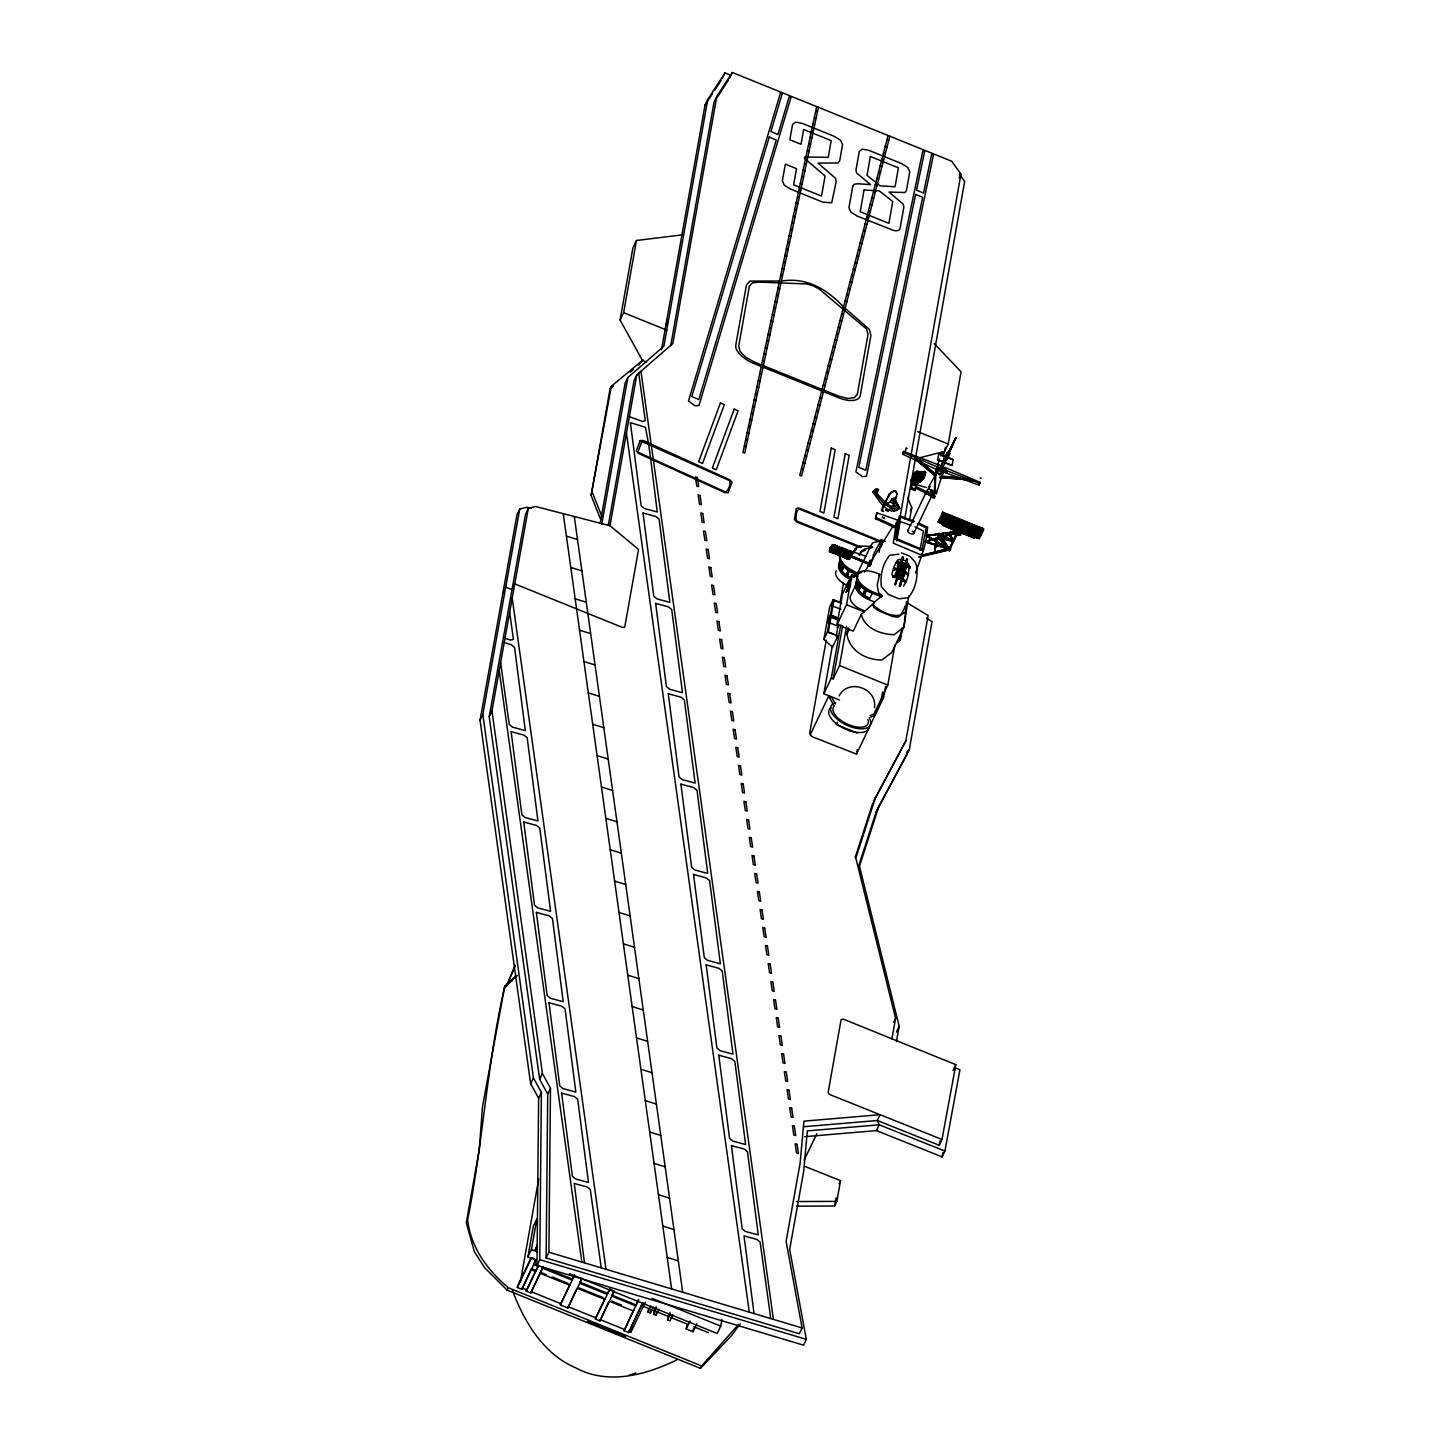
<?xml version="1.0" encoding="UTF-8"?>
<svg xmlns="http://www.w3.org/2000/svg" width="1450" height="1450" viewBox="0 0 1450 1450"><rect width="100%" height="100%" fill="white"/><g stroke="black" fill="none" stroke-linecap="round" stroke-linejoin="round"><path stroke-width="1.5" d="M938.096 538.294L939.02 533.509L953.23 541.629L949.678 534.434L953.031 541.756L949.678 534.434M939.274 533.419L953.067 540.614L953.012 541.666L950.113 532.531M944.294 469.184L945.128 467.462L979.946 482.306L979.747 483.376L978.931 485.097L937.425 469.8L938.023 468.151L942.083 468.205C946.832 471.341 942.446 465.287 942.192 469.746L943.588 470.308L944.312 468.513M918.267 481.726L912.376 479.823L918.267 481.726L915.24 485.677L913.029 484.898L914.642 483.194M913.029 484.898L913.536 483.158M804.569 1136.691L876.471 1130.601L942.137 1156.882L944.911 1151.082L879.244 1124.801L807.342 1130.891L803.626 1171.673L789.688 1249.356L806.309 1339.365L803.536 1345.165L536.989 1265.433L538.621 1098.248L541.394 1092.466L533.401 1077.839L482.832 714.451L519.734 509.022L527.002 507.246L531.353 508.352M536.989 1265.433L539.763 1259.651L541.394 1092.466M876.471 1130.601L879.244 1124.801L877.304 1120.506L880.077 1114.706L803.934 1121.158L800.074 1163.408L786.118 1241.345L802.104 1327.964L799.331 1333.764L546.124 1258.02L547.719 1094.061L550.493 1088.279L542.409 1073.471L491.967 710.917L528.344 508.298L535.63 506.521L609.997 525.734L638.544 549.441L624.732 627.161L622.376 627.415L514.786 583.879L511.995 589.679L505.706 587.123L502.933 592.923M546.124 1258.02L548.897 1252.22L550.493 1088.279M935.884 545.218L934.597 552.722L936.138 541.756L934.815 552.504M908.534 573.838L907.881 575.487L904.147 572.188L908.316 574.689L904.945 570.684L899.163 569.197L900.921 562.781L896.028 562.963L905.743 565.645L909.549 568.509L909.984 566.714L906.54 564.104L900.921 562.745M909.549 568.509L909.984 566.714M953.158 541.303L939.111 533.763L948.789 548.046L948.155 548.97L925.662 541.865L923.414 550.764L895.139 539.309L899.344 515.711L914.533 521.384M935.54 475.328L914.896 458.889L934.996 475.908L935.776 474.277L919.427 460.447M936.192 469.293L934.906 491.876L936.736 492.619L936.211 493.689L934.398 492.946L935.087 473.697L939.528 458.925M943.66 457.112L943.805 452.835L941.974 452.11L941.467 453.179M906.522 601.551L903.948 627.089L896.481 642.658L900.396 639.631L902.299 628.883M908.679 595.95L903.948 627.089L894.161 634.683C881.201 634.447 864.49 628.575 861.336 614.311L872.556 604.269C879.914 611.103 889.521 616.685 899.997 615.217A83.81 39.73 25.6 0 0 904.927 606.136M953.103 540.741L938.44 537.551L935.631 544.729L938.494 537.678L952.849 541.647L949.986 532.513M939.147 533.673L938.386 538.24L939.364 533.509L948.735 548.173L938.277 538.077L948.463 548.535L938.966 533.6M953.049 541.448L949.913 534.543M840.474 563.506L840.039 567.004L838.843 566.95L840.402 555.912L838.009 555.404L839.822 553.737L839.006 552.776L835.707 554.462L835.381 551.942L837.502 552.794L838.009 555.404M841.036 560.606L840.166 567.621L842.088 571.173L840.964 571.391L839.043 567.838L839.912 560.824L841.036 560.606L843.32 564.793L841.779 572.369L845.767 575.904L848.576 569.614L845.767 575.904M856.678 579.402L855.808 586.416L857.276 576.013L856.678 579.402L857.874 579.456M856.007 587.286L856.877 580.272L858.001 580.054L857.131 587.069L859.053 590.639L857.929 590.857L856.007 587.286L857.131 587.069M838.843 566.95L840.329 556.546M839.822 563.47L840.293 559.7M857.748 575.396L856.769 582.918L857.82 583.172M918.43 522.961L927.619 527.147L926.768 535.775L954.68 532.005L926.278 535.376M934.398 552.631L935.649 545.127L934.597 552.722M934.652 552.468L936.356 541.793M646.573 362.065L642.441 360.397L620.074 320.069L632.907 247.896L636.459 240.483L682.569 234.828M600.735 519.644L591.111 495.447L610.051 388.999L611.374 386.226L643.057 359.962L638.598 365.056M620.074 320.069L623.627 312.656L636.459 240.483M591.111 495.447L611.374 386.226M516.2 975.342L504.781 986.109C486.91 1063.376 483.14 1142.401 467.625 1219.957C470.96 1247.743 487.418 1270.091 508.279 1287.709L701.619 1365.936L738.63 1324.339M600.173 523.359L625.059 383.344L627.832 377.544L663.864 346.224L707.799 99.361L724.982 72.917L731.253 75.454M601.768 524.229L627.832 377.544M608.402 524.864L634.031 380.643L636.822 374.843L672.854 343.523L716.808 96.443L732.359 72.5L951.635 161.222L960.951 174.054L900.033 517.088M609.997 525.734L636.822 374.843M661.49 349.794L705.026 105.161L707.799 99.361M670.861 344.864L714.034 102.243L716.808 96.443M536.192 1259.452L521.873 1289.34L517.324 1287.491L517.596 1285.951L530.972 1258.056M520.314 1282.326L538.711 1178.904M521.873 1289.34L531.407 1268.605M527.909 1256.896L533.364 1226.174L536.881 1218.816L531.425 1249.537L527.909 1256.896L536.228 1260.268M543.206 1267.046L530.791 1292.947L526.241 1291.098L535.775 1270.381L532.875 1269.203M537.352 1244.753L535.177 1250.262L537.062 1246.293M535.558 1259.941L533.654 1264.599L538.022 1266.357L535.594 1271.433L531.226 1269.674M530.791 1292.947L542.753 1267.137L572.333 1279.099L572.134 1280.169L542.572 1268.206M535.594 1271.433L535.775 1270.381M582.211 1278.066L567.893 1307.954L560.353 1304.909L569.904 1284.174L569.705 1285.244L540.143 1273.281L540.324 1272.212L546.233 1274.604M567.893 1307.954L576.502 1289.177M581.595 1278.574L579.674 1283.214L607.206 1294.361L609.979 1287.908M611.266 1289.829L614.293 1291.044L599.974 1320.932L595.424 1319.101L595.66 1317.796L604.976 1298.366L604.777 1299.436L577.245 1288.289M599.974 1320.932L608.583 1302.154M613.658 1291.551L611.755 1296.191L635.879 1305.961L638.653 1299.508L624.116 1330.701L628.647 1332.55L642.966 1302.662M624.116 1330.701L633.65 1309.966L633.451 1311.036L609.326 1301.266M628.647 1332.55L642.241 1303.332M628.883 1331.227L630.986 1332.079L631.765 1327.674M653.225 1307.012L650.361 1312.975L647.969 1312.014L648.603 1308.48L642.332 1305.942M650.361 1312.975L650.996 1309.441L654.204 1310.746L653.588 1314.28L655.98 1315.259L658.844 1309.277M655.98 1315.259L656.596 1311.706L668.196 1316.401L667.58 1319.953L669.954 1320.914L672.818 1314.933M696.852 1323.759L693.028 1331.716L686.213 1328.961L687.082 1324.049L670.589 1317.379M829.364 550.656L831.756 551.217L831.956 552.522L830.56 551.979L830.778 550.076L832.082 549.967L831.956 552.522M830.288 550.855L829.636 551.689L829.763 550.638M829.853 548.553L830.379 547.23L869.42 563.397L868.949 564.376L830.053 548.227M830.705 548.626L829.708 551.344M831.158 547.647L832.463 544.946L833.659 547.23L835.472 545.562L837.774 546.487L835.979 548.154L834.656 544.602L832.409 546.034L832.463 544.946M833.351 544.692L833.551 545.49C830.451 546.741 833.152 543.822 833.659 547.23M831.086 552.595L830.778 550.076M693.028 1331.716L693.607 1328.454M831.756 551.217L832.082 549.967M833.134 546.596L834.403 545.418L834.529 547.158M832.88 552.903L833.079 551L835.2 551.852L833.406 553.537L833.079 551M834.856 546.469L834.656 544.602M833.406 553.537L832.572 552.051M834.257 553.465L834.384 550.909M836.559 554.408L836.36 553.084L833.388 553.012L835.2 551.852M835.979 548.154L835.653 545.635L835.146 546.686M839.133 549.024L840.076 547.429L837.955 546.577L838.281 549.097L841.58 547.411L841.544 549.55L842.668 549.623L837.067 547.375L836.958 545.544M835.707 554.462L835.381 551.942M836.831 548.1L837.774 546.487M836.36 553.084L836.704 551.834M837.828 553.9L836.451 552.668L835.182 553.846M838.281 549.097L835.961 547.647L837.955 546.577M838.934 547.719L839.278 546.469M839.314 548.644L840.239 549.006L839.024 547.284L837.756 548.463M844.426 555.604L842.631 557.271L842.305 554.734L844.426 555.604L844.643 556.854L839.097 554.607L839.006 552.776M838.626 620.256L830.959 617.156L828.331 631.982L837.901 635.861L832.59 647.189L823.89 639.396L826.681 623.754L830.197 616.413L838.517 619.784M838.879 555.332L838.752 553.592L837.484 554.77M840.058 549.405L840.474 548.299L841.852 548.843L840.583 550.021L840.275 547.502M840.148 549.169L840.583 550.021M839.804 555.713L840.003 553.809L841.308 553.701L841.181 556.274L839.804 555.713L841.054 554.534L841.181 556.274M841.254 548.644L841.58 547.411M841.453 549.967L842.396 548.354M823.89 639.396L827.406 632.073L830.197 616.413M833.188 599.593L829.672 606.934L826.881 622.594L830.397 615.253L833.188 599.593L841.507 602.964M841.507 555.386L841.308 553.701M826.228 640.103L809.68 733.229L811.819 736.582L856.479 754.091L883.594 697.504L885.533 686.521M842.377 550.329L842.577 548.444L843.882 548.336L843.755 550.891L842.377 550.329L843.628 549.151C845.676 550.656 840.928 550.674 844.19 550.347L843.882 548.336M841.598 603.454L833.949 600.354L831.303 615.181L838.97 618.28M842.631 557.271L842.305 554.734M842.903 550.964L842.577 548.444M843.755 550.891L844.697 549.296M843.284 555.894L843.628 554.643M843.483 557.199L843.374 555.459L842.106 556.637M844.679 551.272L844.879 549.369L846.202 549.278L846.057 551.834L844.679 551.272L845.948 550.094L846.057 551.834M844.408 557.579L844.625 555.676L846.746 556.528L844.933 558.196L844.625 555.676M845.205 551.888L844.879 549.369M847.199 550.311L846.981 552.214L848.377 552.758L849.319 551.163L847.199 550.311L847.072 551.961L846.129 551.58L846.202 549.278M844.933 558.196L844.498 557.144M846.945 557.797L845.93 555.567M845.803 558.141L845.604 556.818M849.048 557.471L847.253 559.138L846.927 556.601L848.232 556.51L848.54 558.522L848.232 556.51M847.507 552.831L846.691 551.362M848.377 552.758L849.501 551.236L851.621 552.088C848.794 553.9 855.083 554.516 850.914 552.976L848.594 552.051L848.504 550.202M847.253 559.138L845.894 557.724L847.906 557.761M849.501 551.236L849.374 552.903L848.25 551.036L846.981 552.214M839.514 700.024L823.854 693.698L832.354 645.83M840.275 601.315L843.556 582.809M848.105 559.066C849.863 560.842 850.552 553.501 849.374 559.247M848.431 558.377L847.126 557.398L846.728 558.504M849.301 553.139L850.679 553.701L850.552 551.961L849.827 553.755M861.336 614.311L853.271 631.112L837.031 624.533L842.432 594.21L851.929 574.381L857.566 576.665M849.048 558.558L848.939 559.501L850.298 556.474M850.479 552.377L850.806 551.145M849.591 558.776L847.235 558.612M850.679 553.701L851.621 552.088M836.179 636.804L838.046 626.219L828.476 622.34L830.959 617.156M851.784 552.758C850.353 558.993 851.132 551.634 852.509 553.61M837.901 635.861L827.406 632.073M847.851 590.966L850.588 585.238L850.425 581.069L846.093 592.524L850.353 583.317M847.833 587.812L847.67 583.643L852.165 576.357L851.331 576.013L851.494 580.181M823.854 693.698L831.303 678.129L840.783 624.823M831.303 678.129L833.17 678.89L842.631 625.711M837.031 624.533L846.528 604.722L851.929 574.381M569.506 1273.734L717.224 1333.493L720.741 1326.134L721.919 1319.554M833.17 678.89L839.55 665.568L846.528 626.291M900.396 639.631L895.882 643.891L891.822 652.373L882.035 659.967C866.375 660.221 849.482 650.978 846.927 634.212L848.069 627.741M875.51 518.701L876.906 512.847L897.496 520.043L896.281 526.839L895.719 527.999L875.51 518.701L876.906 512.847M868.441 565.826L870.091 560.353L871.631 560.969L871.051 564.213L869.764 566.352L868.441 565.826L870.091 560.353M872.374 560.751L873.462 554.661L881.328 539.636L885.515 541.321M879.081 552.287L881.328 539.636M881.292 546.849L882.379 540.705L880.513 544.62M941.684 469.691L942.083 468.205L937.425 469.8L902.679 454.249L902.861 453.179L903.694 451.458L941.938 466.175M902.679 454.249L903.694 451.458M907.156 448.612L906.196 447.905L904.891 452.509M896.299 522.526L893.291 543.17L920.007 554.462L922.381 553.809L923.143 549.514M895.719 527.999L896.626 522.906M856.479 754.091L857.258 749.632M896.716 540.941L900.16 521.547L910.908 525.281M904.709 518.882L964.649 181.395L959.393 174.145M910.944 488.94L912.847 480.476L910.944 488.94L914.841 490.517L915.929 486.602L934.09 495.175L932.821 496.552L915.312 487.907L914.841 490.517M909.784 518.846L911.742 507.754L907.627 497.368M916.744 482.052L916.273 484.644L926.459 487.526M882.615 691.777L881.419 698.411L883.594 697.504M870.054 715.629L873.969 713.98L887.799 685.107L894.886 645.25M899.798 640.864L902.099 627.977M919.989 550.347L923.433 530.954L914.896 526.894M934.09 495.175L932.622 497.622L925.698 491.786L925.082 493.091L933.456 496.498L934.217 492.239M930.411 496.734L930.809 495.229M931.154 496.099C931.806 496.571 933.22 494.377 931.915 494.323M934.996 475.908L935.776 474.277M937.661 459.686L938.821 453.868L953.176 459.668L951.998 465.486L937.661 459.686L951.998 465.486M935.685 491.351L935.903 490.897M942.717 453.197L942.482 452.255L942.953 453.216M918.484 458.073L944.675 451.403L945.418 447.271M942.192 469.746L943.588 470.308M942.518 475.419L943.116 472.102L936.211 493.689M944.675 451.403L948.227 443.99L961.06 371.816L934.253 343.559M951.127 528.018L942.808 523.305L942.717 525.371L974.056 538.041C977.826 529.214 977.155 526.531 983.698 528.724L942.772 512.158L942.681 516.526L945.382 514.46M942.772 512.158L942.409 513.445L947.303 515.221M974.382 537.515L952.686 529.757L942.446 524.592L942.808 523.305M943.298 523.015L943.007 524.574L947.357 514.514L942.572 512.575M947.357 514.514L978.261 527.002L973.639 537.606L943.207 525.299L943.732 523.196L941.394 522.236M873.788 801.216L905.833 740.914L928.127 615.543L907.555 603.073M943.207 525.299L947.811 514.696M946.995 516.254L947.738 515.403L978.188 527.709M858.781 865.577L876.181 811.855L906.54 755.305L907.319 750.882M906.54 755.305L909.313 749.505L932.06 621.561L926.441 618.153M947.756 549.496L949.224 547.375L950.548 549.55L949.243 550.746L947.756 549.496L949.224 547.375M948.898 549.731L948.445 548.317L925.698 541.756L926.731 535.539L948.445 548.317M949.46 548.227L956.583 533.201C955.713 529.703 961.278 535.34 956.637 533.056M949.243 550.746L950.711 548.626M954.173 531.044L960.734 533.673C961.459 537.062 952.433 534.832 953.955 532.766L925.064 541.557L948.391 548.626M954.535 530.283L953.665 533.926M796.431 1206.183L834.638 1206.019L836.106 1197.736M952.813 541.502L949.533 534.796M834.638 1206.019L836.868 1201.379L840.547 1180.662L804.931 1166.416M960.371 535.177L960.734 533.673M978.351 482.379L978.514 482.052M978.931 485.097L979.946 482.306M981.088 478.536L980.146 477.829M973.639 537.606L974.183 535.521L943.551 523.595M974.056 538.041L974.636 535.702L944.149 523.359M974.581 537.098L974.436 536.101M983.354 530.011L978.714 527.184L977.88 528.761M538.621 1098.248L530.627 1083.621L480.059 720.251L516.961 514.822L519.734 509.022M547.719 1094.061L539.636 1079.271L489.194 716.717L525.571 514.097L528.344 508.298M939.582 477.757L966.896 479.388M891.895 1038.798L895.574 1018.371L855.844 858.146L875.528 797.373L905.833 740.914M896.408 1041.662L899.181 1026.31L859.469 866.23L878.954 806.073L909.313 749.505M803.391 1126.759L877.304 1120.506L939.219 1145.283L940.035 1140.878M941.993 1139.482L955.804 1064.662L843.374 1019.169L841.127 1019.459L828.113 1092.702L829.436 1094.424L941.993 1139.482L939.219 1145.283M942.137 1156.882L942.953 1152.478M944.911 1151.082L959.936 1069.738L955.822 1068.052M840.964 571.391L842.196 565.011L839.912 560.824M841.779 572.369L843.882 565.464L842.994 565.971L847.688 570.14M857.929 590.857L859.143 584.459L856.877 580.272M862.732 595.352L864.653 589.588L859.959 585.438L860.847 584.912L865.541 589.081L862.732 595.352L858.744 591.817L860.285 584.241M858.744 591.817L860.847 584.912M913.482 481.074L913.754 479.642L915.385 481.001L917.415 479.334M914.171 481.092L914.461 479.678L917.578 482.506L916.472 484.826L914.134 484.735L912.793 482.959L913.899 480.657L920.822 481.001M899.942 569.506L903.006 557.072L900.758 562.636L896.952 561.349L896.028 562.963M897.441 576.121L896.97 577.789L892.692 577.191L893.073 575.523L897.441 576.121L902.172 556.999M903.006 557.072L901.537 562.944L905.561 564.612M905.38 564.503L906.83 558.612L902.498 578.912L906.395 580.997L905.543 582.483L902.027 579.837L905.978 581.794M897.604 577.988L898.239 576.393L902.063 577.934L899.326 586.452L906.83 558.612M906.159 564.811L907.591 559.048M938.803 538.113L952.487 540.614M916.346 471.377L915.022 472.229M925.046 471.703L925.517 472.627M914.805 480.349L913.953 479.261L915.693 478.554L913.319 480.149L912.249 478.862L911.615 479.678L920.043 479.968A12.271 7.304 -87.9 0 0 921.33 478.047L922.019 476.47L920.388 476.144L923.922 476.144L917.759 481.092L922.073 480.186M816.658 106.611L742.944 452.418L744.702 453.143L818.416 107.318M920.279 476.144L918.901 476.144M919.644 476.198L921.076 475.111L919.046 477.884L916.817 477.666L918.557 477.141M905.779 563.76L903.767 571.064L900.359 568.763L897.876 577.046M904.564 571.373L906.54 564.104M921.548 555.586L948.463 549.206L926.677 535.594M888.071 135.502L799.766 475.237L801.542 475.999L889.847 136.227M894.106 569.796L894.777 568.164L899.544 568.491L899.109 570.158L894.106 569.796L894.777 568.164M900.686 563.597L901.157 561.929M901.954 562.201L900.595 563.397M904.184 570.303L902.063 577.934M902.824 578.296L900.16 586.597L902.027 578.224M904.945 570.684L904.347 572.224L899.326 569.342L894.342 568.944M895.284 584.803L899.471 568.889M667.598 319.616L666.094 324.873L668.033 320.849M942.935 467.951L944.24 468.93M918.847 480.965C913.337 483.267 923.541 479.406 921.674 475.926M916.781 482.433L919.373 481.11L918.376 481.11L917.705 481.889L919.626 481.853L917.234 482.632L919.862 482.306L923.124 479.134L924.23 476.941L919.137 479.841L921.638 477.195L920.931 475.999C918.938 481.128 923.233 475.6 920.333 476.053M894.831 584.223L897.206 576.973L892.638 576.303M855.101 857.657L872.737 803.173M916.255 475.727L914.624 477.775A12.289 7.304 -87.9 0 1 913.246 479.714L912.558 481.346L914.298 481.708L916.781 479.298M850.534 578.641L847.036 576.756L848.957 571.01L854.086 572.714M847.036 576.756L849.446 570.231M864.001 596.222L866.411 589.679L872.61 592.996L869.257 599.031L864.001 596.222L866.411 589.679M940.688 455.916L941.974 452.11M890.354 502.117C889.847 499.289 896.281 496.118 893.726 500.268M936.664 541.357L939.02 533.528M936.392 541.412L939.238 533.546M915.476 572.986L922.381 553.809M895.81 498.981L897.133 493.453L895.321 490.807L893.454 490.952L889.267 493.87L885.316 502.117M895.538 499.054L896.607 496.118M934.38 497.876L931.027 491.514L931.625 489.919L930.465 491.423L934.38 497.876L934.978 496.299L931.625 489.919M831.702 545.744L833.315 546.215L831.956 545.127M832.028 552.287L834.058 552.16M835.617 547.139L834.747 546.451M842.45 550.094L841.779 549.097M844.371 550.42L844.915 550.547M844.716 556.873L843.809 556.329M847.162 551.816L846.166 551.435L847.217 551.489M868.949 564.376L869.474 563.053M515.058 965.283L506.938 985.601L504.618 987.776M915.149 476.905L916.817 476.126L914.569 478.101L916.255 477.358M918.847 476.053A12.271 7.123 33.9 0 1 918.067 475.981L918.593 476.996L915.222 476.216L913.355 479.714L915.856 480.457L913.881 481.509L915.041 481.726L915.711 480.965L912.358 478.718L912.884 477.757L914.243 478.228L913.717 479.189C915.349 480.766 918.992 476.524 915.983 478.409L915.385 479.588L916.998 478.736L915.893 478.591L916.472 477.394L917.832 478.699M885.243 502.153L891.224 492.311L895.121 491.151L896.843 493.707M949.043 453.324L956.003 437.538L948.064 452.926L949.043 453.324L948.064 452.926M515.348 965.646L506.249 986.091L517.378 975.433M948.808 453.542L956.003 437.538L948.191 453.306M921.493 477.485L921.964 476.452L920.279 477.449M917.85 477.358L919.373 476.379L917.27 478.554L918.339 477.993M918.013 478.591L921.783 476.452M894.469 501.428L895.158 499.942L899.779 508.279L896.825 510.346C885.787 513.916 878.7 499.525 873.154 492.619L873.589 490.734L877.377 488.868L878.501 489.611L875.709 493.888L878.501 489.611M922.363 477.612L921.276 479.805L918.974 477.576L916.69 479.733L918.213 478.772M916.074 481.146L919.717 478.011L918.938 479.841L918.394 478.79M722.191 78.699L724.982 72.917M729.586 78.3L732.359 72.5M480.059 720.251L482.832 714.451M489.194 716.717L491.967 710.917M504.781 986.109L482.469 1106.894L479.298 1149.578L466.302 1222.731L474.331 1251.622L484.662 1267.699L507.119 1290.137L700.459 1368.365L731.344 1335.776L740.207 1323.904M959.102 177.915L960.951 174.054M530.627 1083.621L533.401 1077.839M539.636 1079.271L542.409 1073.471M829.364 551.507L830.977 548.662M831.14 547.81L832.753 544.964M829.636 551.689L831.249 548.843M831.394 548.009L833.007 545.164M830.56 551.979L831.829 550.801L831.176 552.178M832.028 552.106L832.898 550.928M835.454 547.538L835.853 546.414L837.23 546.976M837.574 554.534L836.668 553.991L837.701 552.867M839.822 553.737L838.952 555.096M840.003 553.809L839.876 555.278M846.129 551.399L846.999 550.221M845.966 557.743L846.927 556.601M850.715 555.821L852.074 552.776M852.999 553.791L855.228 549.151L856.261 549.659M853.615 553.266L855.826 548.644M832.3 603.798L833.949 600.354M507.119 1290.137L508.279 1287.709M859.651 554.969L861.228 551.671L865.324 550.384M894.088 505.397L890.391 506.521L886.294 504.074L890.59 501.718L895.393 506.195L891.732 498.854M846.999 587.467L851.621 578.224M889.412 509.82L890.445 507.681L898.311 505.307L898.964 506.974L897.478 508.968L899.779 508.279M517.324 1287.491L531.643 1257.621L534.669 1258.836M891.623 511.071L892.656 508.914L898.964 506.974M837.121 627.886L838.861 624.261M893.925 511.216L894.94 509.077M898.656 507.627L894.541 498.002M896.825 510.346L898.275 508.424L897.206 509.53M914.153 476.071C913.554 478.156 914.642 475.165 912.956 476.452L914.298 480.838L917.379 482.016M912.503 480.004L922.2 479.896M526.241 1291.098L538.657 1265.197M914.134 484.735L915.24 482.415L913.899 480.657M915.421 482.052L913.5 479.37M914.134 485.641L913.518 483.865M917.651 480.911L915.421 485.279L923.016 479.261A19.756 11.763 -87.9 0 0 924.846 475.528L925.698 472.718L925.046 471.486L922.925 471.794A19.756 9.371 25.6 0 1 919.282 471.667L916.545 471.159L913.899 475.129A19.756 11.763 -87.9 0 1 912.177 478.736L910.709 480.729L911.361 481.98L914.896 482.56L912.884 482.179L916.164 481.962L918.502 480.022M846.927 634.212L849.356 629.119M922.037 478.609L923.378 477.394L923.034 478.355M879.026 575.559L879.643 574.291L877.159 573.276A19.774 9.371 25.6 0 0 857.24 575.414A19.774 9.371 25.6 0 0 873.77 592.271L882.234 595.696L874.531 602.004L873.299 604.577M910.419 510.527L911.742 507.754M864.454 610.849L857.657 607.768A16.856 7.993 25.6 0 1 850.878 595.279L856.279 584.006A16.856 7.993 25.6 0 0 869.638 600.01L874.531 602.004M943.279 453.923L943.805 452.835M937.933 466.61L938.766 464.888M810.133 734.842L828.675 696.127L830.379 697.867M907.863 530.501L925.807 493.036M935.087 473.697L935.613 472.627M937.498 469.093L938.313 467.371L943.098 469.311M938.349 468.676L941.431 467.752L938.349 468.676C939.528 472.066 951.798 474.585 945.146 469.256L940.488 466.683L944.059 459.233L945.98 460.846L942.409 468.296M944.276 458.798L947.303 452.472L948.662 452.509L949.841 453.506L946.814 459.831L944.276 458.798L946.814 459.831M940.833 467.661L943.515 462.079M944.621 459.777L947.303 452.472M945.636 458.834L947.901 454.086M940.742 470.851L938.567 468.205M946.197 460.411L949.841 453.506M942.989 469.401L943.66 468.024M942.844 470.235L943.515 468.839M913.663 533.6L932.477 494.341M932.205 496.516L932.857 494.957M945.146 469.256L947.231 472.283M934.398 492.946L934.906 491.876M933.021 496.136L932.622 497.622L930.61 495.646M944.439 472.356L947.466 471.812M953.176 459.668L940.669 455.137M837.447 722.245L836.342 724.565L857.222 733.029M572.333 1279.099L574.055 1275.511M560.353 1304.909L574.671 1275.021M942.536 513.064L937.987 522.036L979.348 538.784L983.698 529.703L942.337 512.956M942.645 520.532L945.327 514.895L939.6 519.299L980.472 535.829L980.109 528.978L977.427 534.597M942.953 520.659L945.654 515.022L945.998 521.873M942.446 524.592L946.524 516.381M942.717 525.371L947.575 516.327M944.911 525.027L949.097 516.418L949.261 519.571L946.632 521.565M947.049 525.879L950.765 518.103M947.231 525.951L950.946 518.176M949.533 523.305L952.233 517.686L946.488 522.072M949.841 523.432L952.541 517.813L952.886 524.664M949.17 526.749L953.067 519.046M951.291 527.601L955.024 519.825M951.472 527.673L955.677 519.082L953.049 521.094L953.212 524.229M953.411 528.452L957.145 520.695M953.592 528.525L957.326 520.768M956.438 526.096L959.121 520.478L953.393 524.864M956.746 526.223L959.429 520.604L959.791 527.456M955.55 529.322L959.447 521.619M961.386 522.417L957 531.516M957.852 530.247L961.567 522.489M949.841 548.154L956.094 535.068M949.75 548.607L957.326 533.673M950.094 548.752L957.363 533.437M959.791 531.044L963.706 523.341M961.912 531.896L966.008 523.269L960.281 527.655M962.093 531.969L966.334 523.396L966.679 530.247M964.051 532.766L967.947 525.063M966.171 533.618L969.887 525.842M966.352 533.691L970.068 525.915M968.292 534.47L972.026 526.713M968.473 534.543L972.207 526.785M970.213 531.679L972.914 526.06L967.168 530.446M970.539 531.806L973.222 526.187L973.584 533.038M970.412 535.34L974.327 527.637M595.424 1319.101L609.743 1289.213M976.448 528.507L972.732 536.264L976.666 527.582L976.829 530.718L974.201 532.73M974.672 537.062L978.569 529.359M977.119 534.47L979.801 528.851L974.074 533.237M976.792 537.914L980.508 530.138L978.206 529.214M980.653 530.102L976.847 538.041L940.724 523.414L944.53 515.493L946.923 516.454M873.679 801.234L875.528 797.373M876.181 811.855L878.954 806.073M630.986 1332.079L645.304 1302.191M647.969 1312.014L650.832 1306.033M654.204 1310.746L656.125 1306.758M653.588 1314.28L656.451 1308.317M668.196 1316.401L670.118 1312.413M667.58 1319.953L670.444 1313.972M686.213 1328.961L690.037 1320.986M700.459 1368.365L701.619 1365.936M804.134 1160.145L816.839 1133.664M893.726 1022.232L895.574 1018.371M896.408 1032.11L899.181 1026.31M839.061 1183.762L840.547 1180.662M953.031 1070.463L955.804 1064.662M919.064 477.394L920.587 476.416L917.252 478.554M948.59 452.926L956.003 437.538M915.24 476.271L914.334 478.029L912.974 477.558L913.989 475.292L915.367 475.763L913.464 476.543L915.784 477.34L914.171 478.573M856.624 575.034L871.251 545.073M925.662 541.865L954.281 533.455M883.721 505.216L882.252 511.071M859.071 555.241L861.155 551.181L865.251 548.789L871.124 547.955M921.946 478.79L918.865 481.871L922.236 480.204L920.079 482.071M883.576 505.361L881.346 510.4L883.666 511.379M922.798 478.591L920.75 480.82M853.724 577.046L855.645 573.529L848.957 571.01M854.086 577.136L855.844 573.91L848.467 569.959A19.774 9.371 25.6 0 1 840.511 555.296M892.692 577.191L893.073 575.523M895.502 584.894L898.202 576.683M928.616 487.182L935.123 475.31L914.986 458.363M920.913 478.718L921.149 477.666M853.832 551.381L855.79 548.028L860.104 546.034L872.03 546.451M855.228 549.151L853.651 551.852L854.684 552.359M870.653 546.306L872.556 542.844L879.57 541.231M933.818 497.785L934.706 496.244L931.353 489.882M920.442 479.026L921.058 477.721L919.155 477.902C921.711 475.328 918.865 479.696 920.732 478.681M913.283 479.461L914.896 479.424L915.874 477.521L915.911 479.08L914.624 479.461L914.352 476.506L916.364 476.506M916.744 481.672L920.696 478.5L919.101 479.279M871.631 560.969L870.344 563.107L869.021 562.582M915.657 482.397L915.911 480.983L920.351 479.062M915.748 482.397L920.496 479.37M919.662 480.675L919.952 479.769M864.363 572.097L893.091 526.114M872.61 592.996L865.922 590.458M869.257 599.031L869.746 598.252L864.49 595.442M830.379 547.23L871.051 564.213M832.952 552.668L834.656 552.359M837.067 547.375L837.991 547.756M834.33 553.229L834.892 552.994M834.584 552.595L835.418 553.121M837.937 548.082L837.447 547.629M839.369 548.317L840.293 548.68M841.616 549.568L842.541 549.949M839.097 554.607L842.341 555.93M842.178 556.401L838.97 554.933M848.449 552.522L849.464 552.74M849.519 552.414L847.579 552.396M850.751 553.465L852.382 553.918M848.431 558.196L849.972 558.812M705.026 105.161L712.385 93.815M714.832 90.045L720.976 80.602M717.623 96.715L728.389 80.131M917.814 479.896L919.336 478.736L915.983 479.207M920.841 480.548L917.179 480.874M879.643 574.291L877.178 585.057L878.591 592.561L882.234 595.696M934.416 552.359L948.119 548.426L926.768 535.775M839.115 695.891C848.214 678.056 877.431 688.134 874.477 707.636M921.747 480.312L923.741 477.956M919.209 479.968L917.977 481.418M915.421 479.805L912.847 480.168L916.291 479.841M926.695 535.775L954.589 531.751M913.736 476.706L915.53 476.126L914.007 476.361M876.344 489.484L874.586 493.145L873.589 490.734M926.459 536.192L947.992 548.662M911.379 481.763L910.89 480.838M899.997 562.328L898.112 564.231L898.746 567.149L901.501 569.379L904.782 569.596L906.667 567.693M899.217 563.76L897.332 565.681L897.949 568.599M897.079 571.916L895.194 573.819L895.81 576.756L898.565 578.985L901.864 579.202M902.969 569.506L903.713 566.714L900.232 565.319M903.984 571.046L905.869 569.143M925.064 541.557L953.973 533.056L960.516 534.887M842.124 554.661L840.402 555.912M610.051 388.999L613.404 386.171M630.206 372.106L633.559 369.279M918.774 481.744L918.176 480.929L916.672 482.469M916.944 481.183L918.267 481.074L915.657 481.563M939.727 518.774L942.355 516.78L942.192 513.644M948.826 515.856L946.125 517.922L945.962 514.696M952.269 517.251L949.587 519.317L949.424 516.091M955.731 518.647L953.031 520.713L952.849 517.487M959.175 520.043L956.474 522.109L956.311 518.882M962.619 521.438L959.918 523.504L959.755 520.278M966.062 522.834L963.362 524.9L963.199 521.674M969.506 524.229L966.824 526.296L966.643 523.069M972.968 525.625L970.268 527.673L970.104 524.465M976.412 527.021L973.711 529.069L973.548 525.861M979.856 528.416L977.155 530.464L976.992 527.256M983.245 530.247L980.617 532.259L980.78 535.394M904.564 612.48L898.13 617.12L892.928 616.612L878.627 610.831L873.951 607.332L872.556 604.269M915.385 481.618L911.488 479.805L910.854 480.639L918.176 481.11M895.158 499.942L893.943 500.594M676.878 1359.864C645.939 1375.017 607.876 1385.384 575.614 1367.767C543.206 1353.956 524.356 1321.947 512.412 1290.428M925.644 542.064L948.155 548.97M869.076 717.895L875.021 715.376L873.933 715.502M834.602 546.741L833.75 546.795M843.556 556.782L842.704 556.836M628.974 1375.253L635.789 1372.987M921.384 481.219L919.662 480.929M873.099 491.749L874.93 491.206L875.619 488.994L877.449 490.245M874.984 492.311L873.154 492.619L873.643 491.586L884.21 503.966L892.656 508.914M886.294 504.074L887.908 503.585L884.21 503.966L883.177 506.104L885.243 505.488M925.463 541.829L954.463 533.31M938.295 521.801L942.264 520.695L939.382 519.517M945.183 524.592L949.152 523.486L946.27 522.308M963.108 529.341L959.139 530.446L962.021 531.606M972.751 535.739L976.738 534.633L973.856 533.473M959.048 532.331L958.976 531.353M934.616 552.142L947.901 549.151M921.729 555.187L947.992 548.97M919.137 556.782L948.354 549.804M919.082 557.09L948.844 550.039M842.196 565.011L843.32 564.793M839.043 567.838L840.166 567.621M927.021 535.811L954.68 532.005M898.946 554.136L889.629 555.296A88.287 58.326 27.9 0 0 881.401 586.706L888.379 594.464L899.091 598.796L908.407 597.636A88.287 58.326 27.9 0 0 916.636 566.225L915.367 562.31L909.966 556.293L901.429 552.849M983.426 529.739L980.599 531.86L980.436 528.652M839.568 548.481L838.354 548.662M841.888 549.423L840.674 549.604M845.857 550.511L843.991 550.184M846.492 551.29L845.278 551.471M848.178 551.453L846.293 551.109M835.78 554.045L836.994 553.846M838.68 554.027L836.795 553.683M851.114 553.157L849.809 553.248L850.751 553.266M844.118 556.728L846.238 557.579M796.412 1201.543L836.868 1201.379M940.488 466.683L941.847 466.719M916.98 479.968L915.983 480.457L917.632 479.968M912.956 476.452L914.352 476.506M917.433 480.621L916.563 480.603M915.24 482.415L917.578 482.506M914.515 482.614L914.026 483.539M913.029 484.191L914.134 484.228M779.466 281.046L749.976 281.046L746.46 284.943L735.748 345.281A21.442 10.168 25.6 0 0 753.347 363.243L821.697 390.902M781.387 281.119C806.2 276.823 827.207 289.366 843.519 306.911M839.351 564.086L840.547 564.141M856.316 583.534L857.512 583.589M898.094 573.457L901.574 574.871L901.936 576.556M917.071 480.892L914.696 480.639M894.541 569.016L899.326 569.342M942.446 476.252L960.154 477.648M944.331 476.543L955.333 477.412M939.763 477.032L966.806 479.914M904.329 451.802L904.438 452.309M897.478 519.571L899.054 519.734M868.731 546.813L872.791 547.429M548.897 1252.22L802.104 1327.964M539.763 1259.651L806.309 1339.365M566.406 536.101L577.535 539.527M570.793 567.457L581.921 570.883M575.179 598.832L586.289 602.257M579.565 630.188L590.676 633.614M583.951 661.544L595.062 664.97M504.999 638.362L510.654 640.103L513.427 639.269L509.657 612.371M504.237 642.549L511.306 644.724L514.551 647.407L525.335 730.619L512.521 727.157L509.258 724.474L500.631 662.686M588.319 692.919L599.448 696.344M592.706 724.275L603.816 727.701M597.092 755.649L608.202 759.075M601.478 787.006L612.589 790.431M605.846 818.362L616.975 821.787M610.232 849.736L621.361 853.162M614.619 881.092L625.729 884.518M619.005 912.467L630.116 915.893M623.373 943.823L634.502 947.249M627.759 975.179L638.888 978.605M632.146 1006.554L643.256 1009.979M636.532 1037.91L647.643 1041.336M640.918 1069.284L652.029 1072.71M645.286 1100.641L656.415 1104.066M649.673 1131.997L660.783 1135.423M654.059 1163.371L665.169 1166.797M658.445 1194.727L669.556 1198.153M662.813 1226.102L673.942 1229.527M667.199 1257.458L678.328 1260.884M963.471 533.183L972.696 536.065M625.603 1336.592L587.558 1321.421M912.648 479.696L916.817 482.107M944.693 469.945L979.747 483.376M799.476 187.177L793.658 184.821L796.521 168.653L785.338 164.122L782.384 180.797L784.269 185.165L790.486 189.062L822.929 202.203L831.738 202.764L836.161 181.667L835.472 178.296L818.054 163.089L838.009 162.998L839.713 160.696L842.559 144.692L840.656 140.324L834.457 136.409L802.321 123.413L795.651 122.108L792.57 124.464L789.851 139.744L801.034 144.275L803.662 129.485L831.194 140.632L828.222 157.343L804.641 156.981L804.406 158.286L825.086 175.976L821.516 196.094L801.252 187.884M823.473 391.627L839.006 397.916A21.46 10.168 25.6 0 0 860.321 395.107L870.942 335.312L869.202 329.277L845.151 308.234M623.627 312.656L666.891 330.147M917.651 431.611L948.227 443.99M947.648 453.451L949.224 454.086M937.896 468.821L944.149 471.359M940.959 470.38L944.675 471.884M911.579 487.617L915.476 489.194M930.61 496.317L932.821 497.205M978.46 528.815L973.856 537.316L943.424 525.009M947.321 516.707L977.808 528.96M944.041 516.744L946.415 517.505M946.778 517.849L977.3 530.011M977.681 530.356L980.055 531.117M943.497 517.868L945.871 518.647M946.234 518.973L976.756 531.135M977.137 531.479L979.511 532.259M942.953 519.009L945.327 519.771M945.69 520.115L976.213 532.277M976.593 532.621L978.967 533.382M942.482 519.97L944.784 520.912M945.237 521.094L975.669 533.401M976.122 533.582L978.424 534.524M952.849 524.972L949.967 523.812L951.762 527.256M980.436 536.138L977.536 534.959L979.348 538.403M941.938 521.112L944.24 522.036M944.693 522.217L975.125 534.543M975.578 534.724L977.88 535.648M941.866 521.275L944.167 522.199M944.621 522.381L975.053 534.688M975.506 534.869L977.808 535.811M975.034 535.847L977.336 536.79M941.322 522.399L943.624 523.323M944.077 523.504L974.509 535.829M974.962 536.011L977.264 536.935M943.062 523.939L941.648 523.359L942.736 521.094L944.548 524.537L943.515 524.121M962.329 531.733L965.229 532.911L963.434 529.467M973.947 536.428L972.932 536.011L976.901 534.905L975.814 537.189L974.4 536.609M913.373 522.036L900.631 517.034L896.517 538.548L922.109 549.423L926.242 527.909L917.451 523.686M882.76 541.901L799.149 508.062L796.34 508.37L794.346 519.571L796.684 521.964L859.397 547.321M880.204 541.829L799.349 509.113C796.521 508.642 794.654 519.752 797.192 521.184L861.481 547.194M865.994 556.22L852.129 551.562A19.774 9.371 25.6 0 0 841.127 554.027M843.864 550.493L844.861 550.873M829.908 548.209L869.148 564.05M898.021 577.245L901.846 578.786M896.825 577.68L902.208 579.855M832.173 551.816L833.17 552.196L832.064 552.124M881.618 596.983L873.154 593.558A19.774 9.371 25.6 0 1 857.711 581.541A19.774 9.371 25.6 0 1 861.662 572.369M846.528 604.722L864.327 611.918M831.466 605.538L841.036 609.399M830.397 615.253L838.734 618.624M839.55 665.568L887.799 685.107M535.449 1248.704L537.37 1249.483M531.425 1249.537L537.66 1252.057M652.083 1298.366L720.741 1326.134M693.897 1326.804L708.361 1332.659M533.836 1263.53L536.754 1264.708M579.873 1282.162L607.405 1293.291M611.936 1295.14L636.079 1304.909M552.16 1276.997L567.929 1283.377M579.402 1288.035L603.001 1297.569M611.519 1301.031L621.579 1305.091M522.109 1288.035L526.477 1289.793M531.026 1291.642L560.588 1303.604M568.128 1306.649L595.66 1317.796M600.209 1319.627L624.334 1329.396M815.716 110.961L817.492 111.686M814.32 117.523L816.096 118.266M812.924 124.102L814.701 124.827M811.529 130.663L813.287 131.388M810.115 137.224L811.891 137.968M808.719 143.786L810.496 144.529M807.324 150.365L809.1 151.09M805.928 156.926L807.686 157.651M804.533 163.488L806.291 164.231M803.119 170.067L804.895 170.792M801.723 176.628L803.499 177.353M800.327 183.189L802.104 183.933M798.932 189.751L800.69 190.494M797.518 196.33L799.294 197.055M796.123 202.891L797.899 203.616M794.727 209.453L796.503 210.196M793.331 216.032L795.089 216.757M791.936 222.593L793.694 223.318M790.522 229.154L792.298 229.898M789.126 235.716L790.903 236.459M787.731 242.295L789.507 243.02M786.335 248.856L788.093 249.581M784.921 255.417L786.697 256.161M783.526 261.997L785.302 262.722M782.13 268.558L783.906 269.283M780.734 275.119L782.493 275.862M779.339 281.681L781.097 282.424M777.925 288.26L779.701 288.985M776.529 294.821L778.306 295.546M775.134 301.382L776.91 302.126M773.738 307.962L775.496 308.687M772.324 314.523L774.101 315.248M770.929 321.084L772.705 321.827M769.533 327.646L771.309 328.389M768.138 334.225L769.896 334.95M766.742 340.786L768.5 341.511M765.328 347.347L767.104 348.091M763.933 353.927L765.709 354.652M762.537 360.488L764.313 361.213M761.141 367.049L762.899 367.792M759.728 373.611L761.504 374.354M758.332 380.19L760.108 380.915M756.936 386.751L758.713 387.476M755.541 393.312L757.299 394.056M754.145 399.892L755.903 400.617M752.731 406.453L754.507 407.178M751.336 413.014L753.112 413.757M749.94 419.576L751.716 420.319M748.544 426.155L750.303 426.88M747.131 432.716L748.907 433.441M745.735 439.278L747.511 440.021M744.339 445.857L746.116 446.582M886.947 139.834L888.723 140.596M885.279 146.287L887.037 147.048M883.594 152.739L885.37 153.483M881.926 159.192L883.684 159.935M880.241 165.644L882.017 166.387M878.573 172.079L880.331 172.84M876.888 178.531L878.664 179.292M875.22 184.984L876.978 185.745M873.534 191.436L875.311 192.198M871.867 197.889L873.625 198.632M870.181 204.341L871.957 205.084M868.514 210.794L870.272 211.537M866.828 217.246L868.604 217.989M865.161 223.681L866.919 224.442M863.475 230.133L865.251 230.894M861.808 236.586L863.566 237.347M860.122 243.038L861.898 243.799M858.454 249.491L860.213 250.234M856.769 255.943L858.545 256.686M855.101 262.396L856.859 263.139M853.416 268.848L855.192 269.591M851.748 275.282L853.506 276.044M850.062 281.735L851.839 282.496M848.395 288.188L850.153 288.949M846.709 294.64L848.486 295.383M845.042 301.093L846.8 301.836M843.356 307.545L845.132 308.288M841.689 313.998L843.447 314.741M840.003 320.432L841.779 321.193M838.336 326.884L840.094 327.646M836.65 333.337L838.426 334.098M834.982 339.789L836.741 340.551M833.297 346.242L835.073 346.985M831.629 352.694L833.388 353.438M829.944 359.147L831.72 359.89M828.276 365.599L830.034 366.343M826.591 372.034L828.367 372.795M824.923 378.486L826.681 379.248M823.237 384.939L825.014 385.7M821.57 391.391L823.328 392.134M819.884 397.844L821.661 398.587M818.217 404.296L819.975 405.039M816.531 410.749L818.308 411.492M966.824 478.79L972.968 481.418M903.513 452.527L938.313 467.371M814.864 417.183L816.622 417.944M813.178 423.636L814.954 424.397M811.511 430.088L813.269 430.849M809.825 436.541L811.601 437.302M808.158 442.993L809.916 443.736M806.472 449.446L808.248 450.189M804.804 455.898L806.562 456.641M803.119 462.351L804.895 463.094M801.451 468.785L803.209 469.546M876.072 517.541L896.281 526.839M860.593 552.287L861.572 552.776M857.766 573.33L849.084 568.672A19.774 9.371 25.6 0 1 840.366 558.25M847.525 575.976L851.023 577.861M850.769 579.529L846.093 577.028A16.856 7.993 25.6 0 1 839.314 564.539M859.306 547.031L860.231 547.647M962.365 477.829L964.014 478.953M906.322 564.956L909.966 567.711M903.296 562.546L906.051 564.775M874.151 490.571L886.258 503.349M921.04 462.079L934.072 473.099M949.061 548.299L950.548 549.55M842.649 571.844L846.637 575.378M859.614 591.31L863.602 594.844M895.013 502.461L898.112 505.724M886.893 502.842L890.391 506.521M837.574 554.353L838.1 554.969M915.131 483.049L916.472 484.826M915.947 485.297L916.871 481.98L914.606 476.76M629.373 416.676L642.567 421.479L645.322 420.645L638.707 373.212M831.394 696.743L835.399 704.029M828.675 696.127L834.004 705.86M897.278 507.464L897.931 509.113M592.452 492.674L602.131 517.088M925.771 531.008L926.188 532.313M847.108 583.915L847.525 585.601L843.121 583.244A16.856 7.993 25.6 0 1 836.342 570.756M697.631 479.298L697.359 477.449L695.402 476.869L695.638 478.391M697.794 480.349L698.737 486.711L696.779 486.131L695.783 479.442M640.954 371.254L651.141 444.099M651.286 445.15L653.225 459.142M653.388 460.194L773.43 1319.391M648.44 442.884L645.413 427.279L630.388 422.639L641.172 505.851L644.416 508.533L657.249 511.977L650.688 458.961M648.585 443.936L650.543 457.91M770.784 1318.594L760.108 1242.088L756.846 1239.406L744.013 1235.944L754.018 1313.573M626.454 433.097L749.287 1312.159M574.309 516.508L682.696 1292.24M563.271 513.662L671.604 1288.923M512.213 598.143L605.991 1269.312M601.261 1267.88L590.313 1189.616L587.069 1186.934L574.236 1183.472L584.477 1262.878M499.217 670.589L581.849 1262.08M867.934 719.526A19.194 9.099 25.6 0 1 848.975 724.801A19.194 9.099 25.6 0 1 834.312 705.933M869.855 719.073A21.786 10.331 25.6 0 1 859.814 728.77A21.786 10.331 25.6 0 1 834.548 716.644A21.786 10.331 25.6 0 1 835.834 702.761M868.894 727.429A21.786 10.331 25.6 0 1 843.084 727.991A21.786 10.331 25.6 0 1 830.995 707.799M891.949 574.907A70.669 46.69 27.9 0 1 898.13 559.736L901.501 559.301L906.069 561.15L908.606 563.959A70.669 46.69 27.9 0 1 906.395 580.743M905.561 582.61A70.669 46.69 27.9 0 1 903.531 586.162M940.452 471.739A2.302 1.087 25.6 0 1 940.887 473.715A2.302 1.087 25.6 0 1 937.57 472.374A2.302 1.087 25.6 0 1 938.621 470.996M940.416 474.839A2.374 1.124 25.6 0 1 938.639 474.585M937.008 473.461A2.374 1.124 25.6 0 1 936.664 472.827M940.724 470.144A2.103 0.997 25.6 0 1 939.274 469.166M912.322 531.153A3.299 1.559 25.6 0 1 913.246 533.908A3.299 1.559 25.6 0 1 908.806 532.676A3.299 1.559 25.6 0 1 908.552 530.102M934.416 490.281A3.299 1.559 25.6 0 1 929.396 489.212A3.299 1.559 25.6 0 1 930.447 486.765M930.719 494.577A3.299 1.559 25.6 0 1 928.072 493.507M933.311 492.148A3.299 1.559 25.6 0 1 930.9 493.181A3.299 1.559 25.6 0 1 927.347 490.734A3.299 1.559 25.6 0 1 929.214 489.339M917.759 471.486L917.632 472.99L916.346 472.609L917.759 471.486M924.031 471.721L924.683 472.918L924.919 471.576L922.998 471.921L922.853 473.389L923.886 471.757M917.977 471.54L919.01 473.244L917.977 471.54M919.373 471.812L919.228 473.28L921.656 471.957L921.511 473.407L919.373 471.812M922.834 471.939L921.692 473.407L922.834 471.939M916.074 472.791L915.838 474.132L914.442 473.624L914.805 472.41L916.074 472.791M924.774 473.117L924.538 474.458L924.774 473.117M749.342 286.339L738.684 346.26L740.171 351.571L745.771 357.298L754 361.884L838.897 396.231L847.543 398.478L854.304 397.753L857.349 394.255L868.006 334.334L866.52 329.023L818.869 288.767L813.033 285.777L806.998 283.964L759.147 282.116L752.387 282.841L749.342 286.339M852.745 186.307L848.939 207.731L850.806 212.081L856.968 215.959L893.798 230.514A9.316 4.423 25.6 0 0 900.069 228.411L903.876 206.988L903.205 204.142L889.013 192.071L904.981 192.524L906.467 190.439L909.766 171.879L907.863 167.511L901.664 163.614L869.058 150.419L862.388 149.114L859.288 151.453L855.989 170.012L856.569 172.949L870.562 184.603L857.603 183.769L854.213 184.259L852.745 186.307M864.091 190.004L860.213 211.754L888.886 223.336L892.747 201.586L879.298 190.874L864.091 190.004M870.381 156.491L867.028 175.341L880.186 185.89L895.049 186.688L898.402 167.819L870.381 156.491M831.231 448.05L819.975 511.433L823.89 513.01L835.164 449.627L831.231 448.05M845.259 453.723L833.986 517.106L837.919 518.683L849.192 455.3L845.259 453.723M916.327 472.863L917.324 474.549L916.327 472.863M924.647 473.171L923.596 474.766L924.647 473.171M917.143 475.817L916.201 476.452L917.143 475.817M917.27 475.872L917.814 476.923L917.27 475.872M922.853 150.709L855.917 471.903L862.551 476.669L866.447 476.234L933.383 155.059L931.625 154.334L923.541 193.122L916.509 190.204L924.592 151.434L922.853 150.709M915.657 194.409L858.781 467.371L865.777 470.253L922.653 197.291L915.657 194.409M917.814 473.28L918.684 474.766L917.814 473.28M923.704 473.498L922.508 474.911L923.704 473.498M919.173 473.516L919.934 474.857L919.173 473.516M922.635 473.642L921.33 474.911L922.635 473.642M920.424 473.606L921.149 474.911L920.424 473.606M914.406 473.86L914.062 475.074L915.439 475.564L915.784 474.368L914.406 473.86M925.154 474.259L924.139 475.89L925.154 474.259M916.164 476.615L916.672 477.63L916.164 476.615M780.517 92.727L688.514 400.925L694.949 405.764L698.991 405.493L790.993 97.313L789.253 96.534L777.907 134.542L770.929 131.497L782.275 93.507L780.517 92.727M769.279 137.025L691.795 396.539L698.773 399.566L776.257 140.07L769.279 137.025M916.019 474.44L915.675 475.636L916.889 475.926L917.27 474.766L916.019 474.44M924.357 474.748L923.161 476.144L924.357 474.748M917.487 474.802L918.213 476.108L917.487 474.802M923.378 475.02L922.037 476.252L923.378 475.02M918.811 475.002L919.445 476.18L918.811 475.002M922.272 475.129L920.859 476.234L922.272 475.129M640.175 440.583L636.314 450.986L638.381 453.379L725.127 492.764L728.136 492.674L731.978 482.27L729.912 479.859L643.166 440.492L640.175 440.583M641.824 441.525L638.091 451.603L639.051 452.708L725.091 491.767C727.9 492.511 731.724 482.107 729.259 480.548L641.824 441.525M720.451 402.864L698.628 461.734L702.507 463.493L724.329 404.641L720.451 402.864M734.207 409.118L712.385 467.969L716.264 469.728L738.086 410.876L734.207 409.118M924.756 475.691L923.614 477.159L924.756 475.691M923.07 476.361L922.617 477.412L922.907 476.379M917.016 476.162L917.651 477.34L918.122 476.307L917.016 476.162M914.37 480.675L912.376 481.11L914.352 480.729M942.428 520.967L941.34 523.232L938.458 522.072L942.428 520.967M945.962 522.181L944.874 524.465L943.08 521.021L945.962 522.181M948.789 516.291L946.306 521.438L946.161 518.303L948.789 516.291M949.315 523.758L948.227 526.024L945.346 524.864L949.315 523.758M949.641 523.885L948.554 526.151L951.436 527.329L949.641 523.885M953.158 525.099L952.07 527.383L956.058 526.278L953.158 525.099M955.985 519.209L953.52 524.356L956.148 522.344L955.985 519.209M956.221 526.549L955.133 528.815L952.233 527.655L956.221 526.549M956.529 526.676L955.441 528.942L958.323 530.12L956.529 526.676M959.755 527.764L958.649 530.048L956.855 526.604L959.755 527.764M962.564 521.873L960.099 527.021L959.936 523.885L962.564 521.873M960.063 527.891L958.976 530.174L962.945 529.069L960.063 527.891M962.891 522L960.408 527.147L963.036 525.136L962.891 522M966.643 530.555L965.555 532.839L963.761 529.395L966.643 530.555M969.47 524.664L967.005 529.812L966.842 526.676L969.47 524.664M966.951 530.682L965.863 532.966L969.833 531.86L966.951 530.682M969.778 524.791L967.313 529.939L969.941 527.927L969.778 524.791M970.014 532.114L968.908 534.397L966.026 533.237L970.014 532.114M970.322 532.241L969.234 534.524L972.116 535.684L970.322 532.241M973.53 533.346L972.442 535.612L970.648 532.186L973.53 533.346M976.357 527.456L973.893 532.603L973.729 529.467L976.357 527.456M977.209 535.032L976.122 537.316L979.004 538.476L977.209 535.032M643.002 513.01L653.787 596.204L657.049 598.886L669.864 602.348L659.097 519.154L655.835 516.472L643.002 513.01M511.107 731.634L521.891 814.846L525.136 817.528L537.968 820.99L527.184 737.778L523.921 735.096L511.107 731.634M655.636 603.381L666.42 686.575L669.683 689.257L682.497 692.719L671.713 609.526L668.468 606.843L655.636 603.381M523.74 822.005L534.506 905.217L537.769 907.899L550.601 911.343L539.817 828.149L536.554 825.467L523.74 822.005M668.269 693.752L679.053 776.946L682.298 779.629L695.13 783.091L684.346 699.879L681.083 697.196L668.269 693.752M536.355 912.376L547.139 995.57L550.402 998.252L563.216 1001.714L552.432 918.521L549.188 915.838L536.355 912.376M680.884 784.106L691.668 867.317L694.931 870L707.745 873.462L696.979 790.25L693.716 787.567L680.884 784.106M548.988 1002.748L559.772 1085.941L563.017 1088.624L575.849 1092.086L565.065 1008.892L561.803 1006.209L548.988 1002.748M693.517 874.477L704.301 957.689L707.564 960.371L720.378 963.815L709.594 880.621L706.331 877.939L693.517 874.477M561.603 1093.119L572.388 1176.312L575.65 1178.995L588.464 1182.457L577.698 1099.263L574.436 1096.562L561.603 1093.119M706.15 964.848L716.916 1048.042L720.179 1050.724L733.011 1054.186L722.227 970.993L718.964 968.31L706.15 964.848M718.765 1055.219L729.549 1138.413L732.812 1141.096L745.626 1144.558L734.842 1061.364L731.597 1058.663L718.765 1055.219M731.398 1145.591L742.183 1228.784L745.427 1231.467L758.259 1234.929L747.475 1151.717L744.213 1149.034L731.398 1145.591M901.012 563.869L900.287 566.642L903.767 568.056L904.492 565.264L901.012 563.869M897.876 570.466L895.991 572.388L896.607 575.306L899.362 577.535L902.643 577.752L904.528 575.831L903.912 572.913L901.157 570.684L897.876 570.466M898.891 572.007L898.148 574.798L901.628 576.212L902.371 573.421L898.891 572.007M912.231 481.201L911.488 481.889L913.518 481.581L912.231 481.201M920.551 481.509L918.938 482.343L920.551 481.509M919.445 480.476L918.502 481.11L919.445 480.476M885.751 509.802L887.998 511.179L885.751 509.802M882.271 517.034L884.518 518.429L882.271 517.034M700.042 495.483L698.103 494.885L699.48 504.147L701.438 504.745L700.042 495.483M702.743 513.499L700.785 512.901L702.181 522.163L704.12 522.761L702.743 513.499M705.443 531.534L703.486 530.936L704.863 540.197L706.821 540.796L705.443 531.534M708.126 549.55L706.186 548.952L707.564 558.214L709.521 558.812L708.126 549.55M710.826 567.566L708.869 566.968L710.264 576.248L712.222 576.828L710.826 567.566M713.527 585.601L711.569 585.002L712.965 594.264L714.904 594.862L713.527 585.601M716.228 603.617L714.27 603.019L715.647 612.281L717.605 612.879L716.228 603.617M718.91 621.633L716.952 621.053L718.348 630.315L720.306 630.913L718.91 621.633M721.611 639.668L719.653 639.069L721.049 648.331L722.988 648.929L721.611 639.668M724.311 657.684L722.354 657.086L723.731 666.366L725.689 666.946L724.311 657.684M726.994 675.718L725.054 675.12L726.432 684.382L728.389 684.98L726.994 675.718M729.694 693.734L727.737 693.136L729.132 702.398L731.072 702.996L729.694 693.734M732.395 711.751L730.438 711.171L731.815 720.433L733.772 721.031L732.395 711.751M735.077 729.785L733.138 729.187L734.516 738.449L736.473 739.047L735.077 729.785M737.778 747.801L735.821 747.203L737.216 756.465L739.156 757.063L737.778 747.801M740.479 765.836L738.521 765.237L739.899 774.499L741.856 775.097L740.479 765.836M743.161 783.852L741.222 783.254L742.599 792.516L744.557 793.114L743.161 783.852M745.862 801.868L743.904 801.288L745.3 810.55L747.257 811.13L745.862 801.868M748.562 819.903L746.605 819.304L748.001 828.566L749.94 829.164L748.562 819.903M751.263 837.919L749.306 837.321L750.683 846.582L752.641 847.181L751.263 837.919M753.946 855.953L752.006 855.355L753.384 864.617L755.341 865.215L753.946 855.953M756.646 873.969L754.689 873.371L756.084 882.633L758.024 883.231L756.646 873.969M759.347 891.986L757.389 891.388L758.767 900.668L760.724 901.248L759.347 891.986M762.029 910.02L760.09 909.422L761.467 918.684L763.425 919.282L762.029 910.02M764.73 928.036L762.772 927.438L764.168 936.7L766.107 937.298L764.73 928.036M767.431 946.053L765.473 945.472L766.851 954.734L768.808 955.333L767.431 946.053M770.113 964.087L768.174 963.489L769.551 972.751L771.509 973.349L770.113 964.087M772.814 982.103L770.856 981.505L772.252 990.767L774.209 991.365L772.814 982.103M775.514 1000.137L773.557 999.539L774.934 1008.801L776.892 1009.399L775.514 1000.137M778.197 1018.154L776.257 1017.556L777.635 1026.817L779.592 1027.416L778.197 1018.154M780.897 1036.17L778.94 1035.59L780.336 1044.852L782.293 1045.432L780.897 1036.17M783.598 1054.204L781.641 1053.606L783.036 1062.868L784.976 1063.466L783.598 1054.204M786.299 1072.221L784.341 1071.622L785.719 1080.884L787.676 1081.482L786.299 1072.221M788.981 1090.255L787.042 1089.657L788.419 1098.919L790.377 1099.517L788.981 1090.255M791.682 1108.271L789.724 1107.673L791.12 1116.935L793.059 1117.533L791.682 1108.271M794.382 1126.287L792.425 1125.689L793.803 1134.969L795.76 1135.549L794.382 1126.287M797.065 1144.322L795.126 1143.724L796.503 1152.986L798.461 1153.584L797.065 1144.322"/></g></svg>
